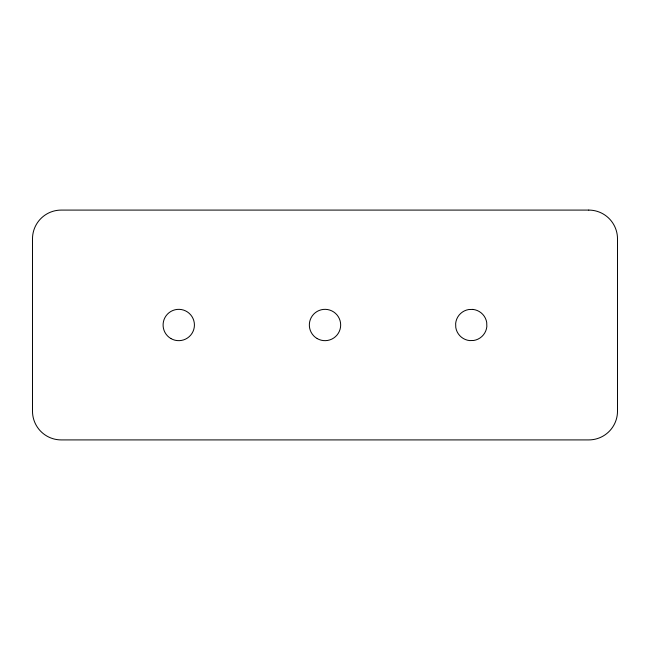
<?xml version="1.0" encoding="UTF-8"?>
<svg xmlns="http://www.w3.org/2000/svg" width="650" height="650" viewBox="0 0 650 650"><rect width="100%" height="100%" fill="white"/><g stroke="black" fill="none" stroke-linecap="round" stroke-linejoin="round"><path stroke-width="0.97" d="M472.818 309.408L468.723 309.538A15.673 15.673 0 0 0 455.658 323.432L455.788 327.527A15.673 15.673 0 0 0 469.682 340.592L473.777 340.462A15.673 15.673 0 0 0 486.842 326.568L486.712 322.473A15.673 15.673 0 0 0 472.818 309.408M588.77 210.088L61.23 210.088A28.73 28.73 0 0 0 32.5 238.818L32.5 411.182A28.73 28.73 0 0 0 61.23 439.912L588.77 439.912A28.73 28.73 0 0 0 617.5 411.182L617.5 238.818A28.73 28.73 0 0 0 588.77 210.088M317.168 338.569A15.673 15.673 0 0 0 340.673 325A15.673 15.673 0 0 0 317.168 311.431A15.673 15.673 0 0 0 317.168 338.569M170.918 338.569A15.673 15.673 0 0 0 194.423 325A15.673 15.673 0 0 0 170.918 311.431A15.673 15.673 0 0 0 170.918 338.569"/></g></svg>
